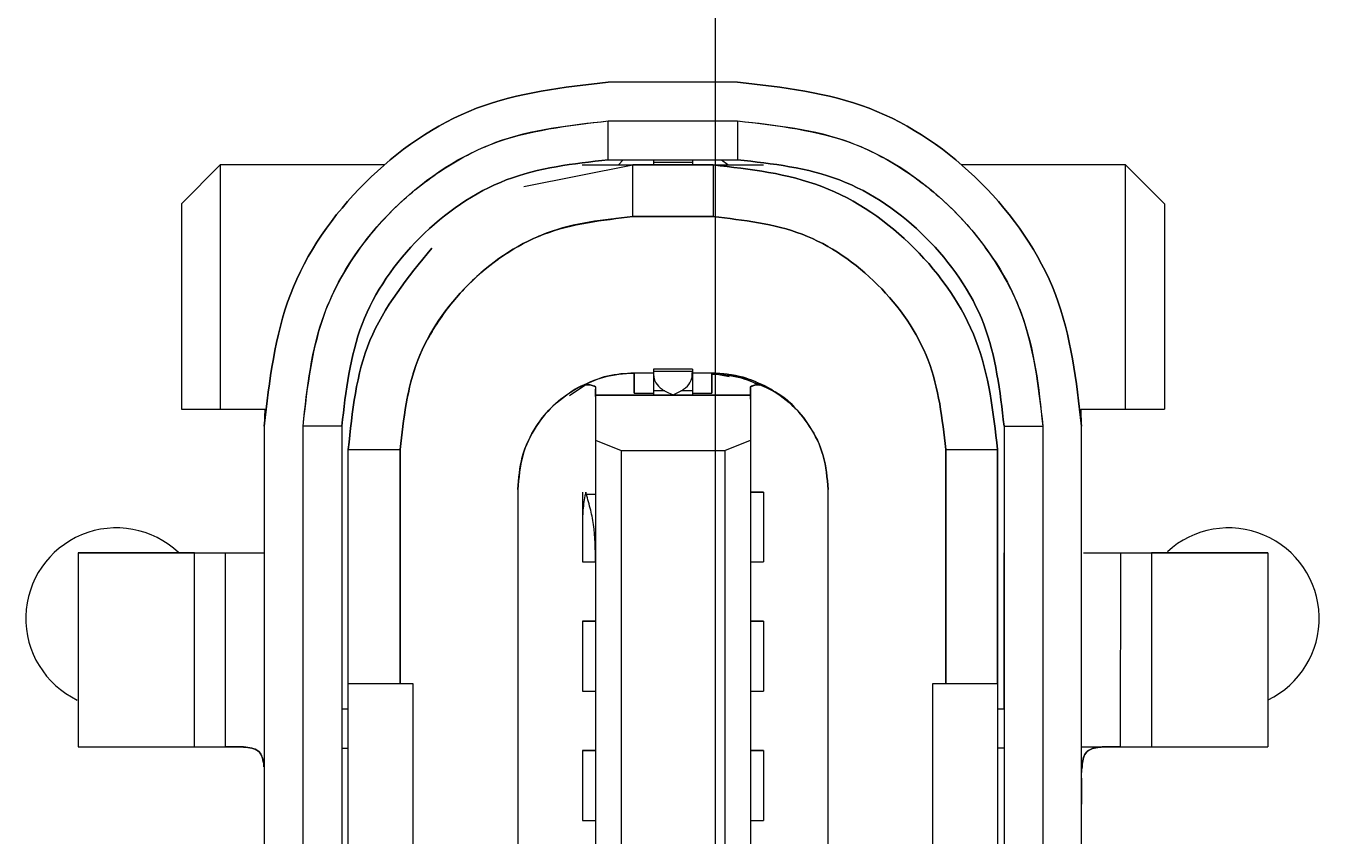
# Model space of a CAD drawing. Header units: millimetres. Extents: x -45 to 45, y -42.1 to 27.5.
# Drawn here: x -41.16 to -36.16, y -7.69 to -4.56 of the extents above; entities that cross this region are included whole.
import ezdxf

# ---------------------------------------------------------------- set-up
doc = ezdxf.new("R2010")
doc.units = ezdxf.units.MM
doc.linetypes.add('CENTERX2', pattern=[20.32, 12.7, -2.54, 2.54, -2.54])

msp = doc.modelspace()

# ---------------------------------------------------------------- linework, layer by layer
at = {"color": 7, "linetype": 'CENTERX2'}
msp.add_line((-38.5, 21), (-38.5, -21), dxfattribs=at)
at = {"color": 7, "linetype": 'Continuous', "lineweight": 25}
for p, q in [((-38.4133, -4.7762), (-38.9133, -4.7762)), ((-38.9133, -4.9262), (-38.4133, -4.9262)), ((-38.9133, -5.0762), (-38.9133, -4.9262)), ((-38.4133, -4.9262), (-38.4133, -5.0762)), ((-40.5633, -5.2462), (-40.4133, -5.0962)), ((-39.7786, -5.0962), (-40.4133, -5.0962)), ((-40.4133, -5.0962), (-40.4133, -6.0412)), ((-39.2392, -5.1799), (-38.8183, -5.0962)), ((-39.0138, -5.0962), (-38.3127, -5.0962)), ((-38.9133, -5.0762), (-38.4133, -5.0762)), ((-38.874, -5.0962), (-38.8558, -5.0762)), ((-38.8183, -5.2962), (-38.8183, -5.0959)), ((-38.5083, -5.0959), (-38.8183, -5.0959)), ((-38.7383, -5.0762), (-38.7383, -5.0959)), ((-38.5883, -5.0872), (-38.7383, -5.0872)), ((-38.5883, -5.0762), (-38.5883, -5.0959)), ((-38.5083, -5.0959), (-38.5083, -5.2962)), ((-38.4751, -5.0762), (-38.4507, -5.0946)), ((-36.9133, -5.0962), (-37.5479, -5.0962)), ((-36.9133, -6.0412), (-36.9133, -5.0962)), ((-36.9133, -5.0962), (-36.7633, -5.2462)), ((-40.5633, -5.2462), (-40.5633, -6.0412)), ((-36.7633, -5.2462), (-36.7633, -6.0412)), ((-38.8183, -5.2959), (-38.5083, -5.2959)), ((-38.5083, -5.2962), (-38.8183, -5.2962)), ((-38.5883, -5.8862), (-38.7383, -5.8862)), ((-38.7383, -5.8862), (-38.7383, -5.986)), ((-38.7383, -5.8933), (-38.5883, -5.8933)), ((-38.5883, -5.8862), (-38.5883, -5.986)), ((-39.0633, -5.9876), (-38.9966, -5.9434)), ((-38.7383, -5.9012), (-38.8133, -5.9012)), ((-38.5133, -5.9012), (-38.5883, -5.9012)), ((-38.5133, -5.9012), (-38.5133, -5.9067)), ((-38.5133, -5.9012), (-38.4453, -5.9149)), ((-38.9633, -5.9542), (-38.9633, -12.5062)), ((-38.6633, -5.9859), (-38.9633, -5.9862)), ((-38.9633, -5.9862), (-38.3633, -5.9862)), ((-38.8133, -5.9795), (-38.7383, -5.9795)), ((-38.6944, -5.9695), (-38.7383, -5.9695)), ((-38.3633, -5.9862), (-38.6633, -5.9859)), ((-38.5883, -5.9695), (-38.6323, -5.9695)), ((-38.5883, -5.9795), (-38.5133, -5.9795)), ((-38.3633, -5.9542), (-38.3633, -12.5062)), ((-40.5633, -6.0412), (-40.2417, -6.0412)), ((-40.2417, -6.0412), (-40.2432, -6.1049)), ((-37.0849, -6.0412), (-36.7633, -6.0412)), ((-37.0833, -6.1062), (-37.0849, -6.0412)), ((-40.2433, -6.1062), (-40.2433, -12.3862)), ((-40.0933, -12.3862), (-40.0933, -6.1062)), ((-39.9433, -6.1062), (-40.0933, -6.1062)), ((-39.9433, -6.1062), (-39.9433, -12.3862)), ((-37.3833, -6.1062), (-37.3833, -12.3862)), ((-37.3833, -6.1062), (-37.2333, -6.1062)), ((-37.2333, -6.1062), (-37.2333, -12.3862)), ((-37.0833, -12.3862), (-37.0833, -6.1062)), ((-39.9186, -6.1962), (-39.7183, -6.1962)), ((-39.9186, -7.1012), (-39.9186, -6.1962)), ((-39.9183, -12.2962), (-39.9183, -6.1962)), ((-39.7186, -6.1962), (-39.7186, -7.1012)), ((-39.7183, -6.1962), (-39.7183, -7.1012)), ((-38.9633, -6.1612), (-38.8633, -6.2012)), ((-38.4633, -6.2012), (-38.3633, -6.1612)), ((-37.6083, -7.1012), (-37.6083, -6.1962)), ((-37.6083, -6.1962), (-37.408, -6.1962)), ((-37.608, -6.1962), (-37.608, -7.1012)), ((-37.4083, -6.1962), (-37.4083, -12.2962)), ((-37.408, -7.1012), (-37.408, -6.1962)), ((-38.8633, -6.2012), (-38.4633, -6.2012)), ((-38.8633, -6.2012), (-38.8633, -12.2912)), ((-38.4633, -6.2012), (-38.4633, -12.2912)), ((-39.2633, -6.3512), (-39.2633, -12.1412)), ((-38.9633, -6.3712), (-39.002, -6.3712)), ((-38.3133, -6.3612), (-38.3133, -6.6312)), ((-38.0633, -12.1412), (-38.0633, -6.3512)), ((-40.9633, -6.5962), (-40.9633, -7.3462)), ((-40.5133, -6.5962), (-40.3933, -6.5962)), ((-40.5133, -7.3462), (-40.5133, -6.5962)), ((-40.3929, -7.3462), (-40.3933, -6.5962)), ((-37.3833, -7.2012), (-37.3833, -6.5962)), ((-37.0833, -7.3462), (-37.0833, -6.5962)), ((-36.9333, -6.5962), (-36.9341, -7.3462)), ((-36.9333, -6.5962), (-36.8133, -6.5962)), ((-36.8133, -6.5962), (-36.8133, -7.3462)), ((-36.3633, -6.5962), (-36.3633, -7.3462)), ((-39.0133, -6.8612), (-39.0133, -7.1312)), ((-38.3133, -6.8612), (-38.3133, -7.1312)), ((-39.9186, -7.1012), (-39.6683, -7.1012)), ((-39.6683, -7.1012), (-39.6683, -8.1012)), ((-37.6583, -8.1012), (-37.6583, -7.1012)), ((-37.6583, -7.1012), (-37.408, -7.1012)), ((-39.9183, -7.2012), (-39.9433, -7.2012)), ((-37.3833, -7.2012), (-37.4083, -7.2012)), ((-40.5133, -7.3462), (-40.3929, -7.3462)), ((-37.0832, -7.4665), (-37.0833, -7.3462)), ((-37.0815, -7.3462), (-36.8133, -7.3462)), ((-39.9433, -7.3512), (-39.9183, -7.3512)), ((-39.0133, -7.3612), (-39.0133, -7.6312)), ((-38.3133, -7.3612), (-38.3133, -7.6312)), ((-37.3833, -7.3512), (-37.4083, -7.3512))]:
    msp.add_line(p, q, dxfattribs=at)
for centre, start, end in [((-40.815, -6.85), 46.6579, 244.3941), ((-36.515, -6.85), 295.863, 132.596)]:
    msp.add_arc(centre, 0.35, start, end, dxfattribs=at)
for points in [[(-40.2433, -6.1062), (-40.2233, -5.9319), (-40.1833, -5.5833), (-39.8757, -5.1437), (-39.4361, -4.8361), (-39.0876, -4.7962), (-38.9133, -4.7762)], [(-40.2433, -6.1062), (-40.2233, -5.9319), (-40.1833, -5.5833), (-39.8757, -5.1437), (-39.4361, -4.8361), (-39.0876, -4.7962), (-38.9133, -4.7762)], [(-38.4133, -4.7762), (-38.239, -4.7962), (-37.8904, -4.8361), (-37.4508, -5.1437), (-37.1432, -5.5833), (-37.1033, -5.9319), (-37.0833, -6.1062)], [(-38.4133, -4.7762), (-38.239, -4.7962), (-37.8904, -4.8361), (-37.4508, -5.1437), (-37.1432, -5.5833), (-37.1033, -5.9319), (-37.0833, -6.1062)], [(-40.0933, -6.1062), (-40.0755, -5.9515), (-40.0401, -5.6423), (-39.7672, -5.2523), (-39.3771, -4.9794), (-39.0679, -4.9439), (-38.9133, -4.9262)], [(-40.0933, -6.1062), (-40.0755, -5.9515), (-40.0401, -5.6423), (-39.7672, -5.2523), (-39.3771, -4.9794), (-39.0679, -4.9439), (-38.9133, -4.9262)], [(-38.4133, -4.9262), (-38.2586, -4.9439), (-37.9494, -4.9794), (-37.5594, -5.2523), (-37.2865, -5.6423), (-37.251, -5.9515), (-37.2333, -6.1062)], [(-38.4133, -4.9262), (-38.2586, -4.9439), (-37.9494, -4.9794), (-37.5594, -5.2523), (-37.2865, -5.6423), (-37.251, -5.9515), (-37.2333, -6.1062)], [(-39.9433, -6.1062), (-39.9278, -5.9712), (-39.8968, -5.7013), (-39.6586, -5.3608), (-39.3182, -5.1226), (-39.0482, -5.0916), (-38.9133, -5.0762)], [(-39.9433, -6.1062), (-39.9278, -5.9712), (-39.8968, -5.7013), (-39.6586, -5.3608), (-39.3182, -5.1226), (-39.0482, -5.0916), (-38.9133, -5.0762)], [(-38.9133, -5.0762), (-39.0482, -5.0916), (-39.3182, -5.1226), (-39.6586, -5.3608), (-39.8968, -5.7013), (-39.9278, -5.9712), (-39.9433, -6.1062)], [(-38.5083, -5.0962), (-38.3641, -5.1127), (-38.0759, -5.1458), (-37.7123, -5.4001), (-37.4579, -5.7637), (-37.4248, -6.052), (-37.4083, -6.1962)], [(-38.4133, -5.0762), (-38.2783, -5.0916), (-38.0084, -5.1226), (-37.6679, -5.3608), (-37.4297, -5.7013), (-37.3988, -5.9712), (-37.3833, -6.1062)], [(-38.4133, -5.0762), (-38.2783, -5.0916), (-38.0084, -5.1226), (-37.6679, -5.3608), (-37.4297, -5.7013), (-37.3988, -5.9712), (-37.3833, -6.1062)], [(-37.3833, -6.1062), (-37.3988, -5.9712), (-37.4297, -5.7013), (-37.6679, -5.3608), (-38.0084, -5.1226), (-38.2783, -5.0916), (-38.4133, -5.0762)], [(-39.7183, -6.1962), (-39.7047, -6.0782), (-39.6777, -5.8424), (-39.4696, -5.5449), (-39.1721, -5.3367), (-38.9362, -5.3097), (-38.8183, -5.2962)], [(-38.8183, -5.2962), (-38.9362, -5.3097), (-39.1721, -5.3367), (-39.4696, -5.5449), (-39.6777, -5.8424), (-39.7047, -6.0782), (-39.7183, -6.1962)], [(-37.6083, -6.1962), (-37.6218, -6.0782), (-37.6489, -5.8424), (-37.857, -5.5449), (-38.1545, -5.3367), (-38.3903, -5.3097), (-38.5083, -5.2962)], [(-38.5083, -5.2962), (-38.3903, -5.3097), (-38.1545, -5.3367), (-37.857, -5.5449), (-37.6489, -5.8424), (-37.6218, -6.0782), (-37.6083, -6.1962)], [(-39.5961, -5.4183), (-39.6885, -5.532), (-39.8732, -5.7592), (-39.9033, -6.0505), (-39.9183, -6.1962)], [(-39.5961, -5.4183), (-39.6885, -5.532), (-39.8732, -5.7592), (-39.9033, -6.0505), (-39.9183, -6.1962)], [(-39.9183, -6.1962), (-39.9033, -6.0505), (-39.8732, -5.7592), (-39.6885, -5.532), (-39.5961, -5.4183)], [(-38.8133, -5.9012), (-38.8133, -5.9023), (-38.8133, -5.9045), (-38.8133, -5.9218), (-38.8133, -5.9472), (-38.8133, -5.9687), (-38.8133, -5.9795)], [(-38.8133, -5.9012), (-38.8133, -5.9023), (-38.8133, -5.9045), (-38.8133, -5.9218), (-38.8133, -5.9472), (-38.8133, -5.9687), (-38.8133, -5.9795)], [(-38.5133, -5.9795), (-38.5133, -5.9687), (-38.5133, -5.9472), (-38.5133, -5.9218), (-38.5133, -5.9045), (-38.5133, -5.9023), (-38.5133, -5.9012)], [(-38.3633, -6.3612), (-38.3489, -6.3612), (-38.32, -6.3612), (-38.3155, -6.3612), (-38.3133, -6.3612)], [(-38.3133, -6.3612), (-38.3155, -6.3612), (-38.32, -6.3612), (-38.3489, -6.3612), (-38.3633, -6.3612)], [(-38.3633, -6.3612), (-38.3487, -6.3612), (-38.3195, -6.3612), (-38.3154, -6.3612), (-38.3133, -6.3612)], [(-40.9633, -6.5962), (-40.9565, -6.5962), (-40.943, -6.5962), (-40.8389, -6.5962), (-40.6902, -6.5962), (-40.5722, -6.5962), (-40.5133, -6.5962)], [(-40.5133, -6.5962), (-40.5722, -6.5962), (-40.6902, -6.5962), (-40.8389, -6.5962), (-40.943, -6.5962), (-40.9565, -6.5962), (-40.9633, -6.5962)], [(-40.3933, -6.5962), (-40.3736, -6.5962), (-40.3343, -6.5962), (-40.2847, -6.5962), (-40.25, -6.5962), (-40.2455, -6.5962), (-40.2433, -6.5962)], [(-40.3933, -6.5962), (-40.3736, -6.5962), (-40.3343, -6.5962), (-40.2847, -6.5962), (-40.25, -6.5962), (-40.2455, -6.5962), (-40.2433, -6.5962)], [(-36.8133, -6.5962), (-36.7543, -6.5962), (-36.6364, -6.5962), (-36.4876, -6.5962), (-36.3836, -6.5962), (-36.37, -6.5962), (-36.3633, -6.5962)], [(-36.3633, -6.5962), (-36.37, -6.5962), (-36.3836, -6.5962), (-36.4876, -6.5962), (-36.6364, -6.5962), (-36.7543, -6.5962), (-36.8133, -6.5962)], [(-39.0133, -6.6312), (-39.011, -6.6312), (-39.0065, -6.6312), (-38.9777, -6.6312), (-38.9633, -6.6312)], [(-39.0133, -6.6312), (-39.011, -6.6312), (-39.0065, -6.6312), (-38.9777, -6.6312), (-38.9633, -6.6312)], [(-39.0133, -6.6312), (-39.0112, -6.6312), (-39.007, -6.6312), (-38.9779, -6.6312), (-38.9633, -6.6312)], [(-38.3633, -6.6312), (-38.3489, -6.6312), (-38.32, -6.6312), (-38.3155, -6.6312), (-38.3133, -6.6312)], [(-38.3633, -6.6312), (-38.3489, -6.6312), (-38.32, -6.6312), (-38.3155, -6.6312), (-38.3133, -6.6312)], [(-38.3633, -6.6312), (-38.3487, -6.6312), (-38.3195, -6.6312), (-38.3154, -6.6312), (-38.3133, -6.6312)], [(-39.0133, -6.8612), (-39.011, -6.8612), (-39.0065, -6.8612), (-38.9777, -6.8612), (-38.9633, -6.8612)], [(-38.9633, -6.8612), (-38.9777, -6.8612), (-39.0065, -6.8612), (-39.011, -6.8612), (-39.0133, -6.8612)], [(-39.0133, -6.8612), (-39.0112, -6.8612), (-39.007, -6.8612), (-38.9779, -6.8612), (-38.9633, -6.8612)], [(-38.3633, -6.8612), (-38.3489, -6.8612), (-38.32, -6.8612), (-38.3155, -6.8612), (-38.3133, -6.8612)], [(-38.3133, -6.8612), (-38.3155, -6.8612), (-38.32, -6.8612), (-38.3489, -6.8612), (-38.3633, -6.8612)], [(-38.3633, -6.8612), (-38.3487, -6.8612), (-38.3195, -6.8612), (-38.3154, -6.8612), (-38.3133, -6.8612)], [(-39.0133, -7.1312), (-39.011, -7.1312), (-39.0065, -7.1312), (-38.9777, -7.1312), (-38.9633, -7.1312)], [(-39.0133, -7.1312), (-39.011, -7.1312), (-39.0065, -7.1312), (-38.9777, -7.1312), (-38.9633, -7.1312)], [(-39.0133, -7.1312), (-39.0112, -7.1312), (-39.007, -7.1312), (-38.9779, -7.1312), (-38.9633, -7.1312)], [(-38.3633, -7.1312), (-38.3489, -7.1312), (-38.32, -7.1312), (-38.3155, -7.1312), (-38.3133, -7.1312)], [(-38.3633, -7.1312), (-38.3489, -7.1312), (-38.32, -7.1312), (-38.3155, -7.1312), (-38.3133, -7.1312)], [(-38.3633, -7.1312), (-38.3487, -7.1312), (-38.3195, -7.1312), (-38.3154, -7.1312), (-38.3133, -7.1312)], [(-40.9633, -7.3462), (-40.9565, -7.3462), (-40.943, -7.3462), (-40.8389, -7.3462), (-40.6902, -7.3462), (-40.5722, -7.3462), (-40.5133, -7.3462)], [(-40.9633, -7.3462), (-40.9565, -7.3462), (-40.943, -7.3462), (-40.8389, -7.3462), (-40.6902, -7.3462), (-40.5722, -7.3462), (-40.5133, -7.3462)], [(-40.9633, -7.3462), (-40.9563, -7.3462), (-40.9423, -7.3462), (-40.8392, -7.3462), (-40.6899, -7.3462), (-40.5721, -7.3462), (-40.5133, -7.3462)], [(-36.8133, -7.3462), (-36.7543, -7.3462), (-36.6364, -7.3462), (-36.4876, -7.3462), (-36.3836, -7.3462), (-36.37, -7.3462), (-36.3633, -7.3462)], [(-36.8133, -7.3462), (-36.7544, -7.3462), (-36.6367, -7.3462), (-36.4874, -7.3462), (-36.3842, -7.3462), (-36.3703, -7.3462), (-36.3633, -7.3462)], [(-36.8133, -7.3462), (-36.7543, -7.3462), (-36.6364, -7.3462), (-36.4876, -7.3462), (-36.3836, -7.3462), (-36.37, -7.3462), (-36.3633, -7.3462)], [(-39.0133, -7.3612), (-39.011, -7.3612), (-39.0065, -7.3612), (-38.9777, -7.3612), (-38.9633, -7.3612)], [(-38.9633, -7.3612), (-38.9777, -7.3612), (-39.0065, -7.3612), (-39.011, -7.3612), (-39.0133, -7.3612)], [(-39.0133, -7.3612), (-39.0112, -7.3612), (-39.007, -7.3612), (-38.9779, -7.3612), (-38.9633, -7.3612)], [(-38.3633, -7.3612), (-38.3489, -7.3612), (-38.32, -7.3612), (-38.3155, -7.3612), (-38.3133, -7.3612)], [(-38.3133, -7.3612), (-38.3155, -7.3612), (-38.32, -7.3612), (-38.3489, -7.3612), (-38.3633, -7.3612)], [(-38.3633, -7.3612), (-38.3487, -7.3612), (-38.3195, -7.3612), (-38.3154, -7.3612), (-38.3133, -7.3612)], [(-37.0833, -7.4675), (-37.0833, -7.4869), (-37.0833, -7.5258), (-37.0833, -7.5545), (-37.0833, -7.5689)], [(-39.0133, -7.6312), (-39.011, -7.6312), (-39.0065, -7.6312), (-38.9777, -7.6312), (-38.9633, -7.6312)], [(-39.0133, -7.6312), (-39.011, -7.6312), (-39.0065, -7.6312), (-38.9777, -7.6312), (-38.9633, -7.6312)], [(-39.0133, -7.6312), (-39.0112, -7.6312), (-39.007, -7.6312), (-38.9779, -7.6312), (-38.9633, -7.6312)], [(-38.3633, -7.6312), (-38.3489, -7.6312), (-38.32, -7.6312), (-38.3155, -7.6312), (-38.3133, -7.6312)], [(-38.3633, -7.6312), (-38.3489, -7.6312), (-38.32, -7.6312), (-38.3155, -7.6312), (-38.3133, -7.6312)], [(-38.3633, -7.6312), (-38.3487, -7.6312), (-38.3195, -7.6312), (-38.3154, -7.6312), (-38.3133, -7.6312)]]:
    msp.add_open_spline(points, degree=3, dxfattribs=at)
for points, knots in [([(-38.9133, -4.7762), (-39.0876, -4.7962), (-39.4361, -4.8361), (-39.8757, -5.1437), (-40.1833, -5.5833), (-40.2233, -5.9319), (-40.2433, -6.1062)], [0, 0, 0, 0, 0.25, 0.5, 0.75, 1, 1, 1, 1]), ([(-37.0833, -6.1062), (-37.1033, -5.9319), (-37.1432, -5.5833), (-37.4508, -5.1437), (-37.8904, -4.8361), (-38.239, -4.7962), (-38.4133, -4.7762)], [0, 0, 0, 0, 0.25, 0.5, 0.75, 1, 1, 1, 1]), ([(-40.0933, -6.1062), (-40.0774, -5.9578), (-40.053, -5.729), (-39.9062, -5.454), (-39.754, -5.2664), (-39.5661, -5.1136), (-39.2911, -4.9665), (-39.0617, -4.942), (-38.9133, -4.9262)], [0, 0, 0, 0, 0.2394436, 0.3691903, 0.4999999, 0.6296986, 0.7605566, 1, 1, 1, 1]), ([(-38.4133, -4.9262), (-38.2649, -4.942), (-38.0361, -4.9664), (-37.7611, -5.1132), (-37.5735, -5.2654), (-37.4207, -5.4534), (-37.2736, -5.7283), (-37.2491, -5.9578), (-37.2333, -6.1062)], [0, 0, 0, 0, 0.239444, 0.36919, 0.5, 0.629699, 0.760557, 1, 1, 1, 1]), ([(-37.4083, -6.1962), (-37.4248, -6.052), (-37.4579, -5.7637), (-37.7123, -5.4001), (-38.0759, -5.1458), (-38.3641, -5.1127), (-38.5083, -5.0962)], [0, 0, 0, 0, 0.25, 0.5, 0.75, 1, 1, 1, 1]), ([(-37.4083, -6.1962), (-37.4248, -6.052), (-37.4579, -5.7637), (-37.7123, -5.4001), (-38.0759, -5.1458), (-38.3641, -5.1127), (-38.5083, -5.0962)], [0, 0, 0, 0, 0.25, 0.5, 0.75, 1, 1, 1, 1]), ([(-38.8183, -5.2962), (-38.9315, -5.3082), (-39.1059, -5.3269), (-39.3157, -5.4388), (-39.4587, -5.5548), (-39.5752, -5.6982), (-39.6875, -5.9079), (-39.7062, -6.083), (-39.7183, -6.1962)], [0, 0, 0, 0, 0.239444, 0.369027, 0.5, 0.62952, 0.760556, 1, 1, 1, 1]), ([(-37.6083, -6.1962), (-37.6218, -6.0782), (-37.6489, -5.8424), (-37.857, -5.5449), (-38.1545, -5.3367), (-38.3903, -5.3097), (-38.5083, -5.2962)], [0, 0, 0, 0, 0.25, 0.5, 0.75, 1, 1, 1, 1]), ([(-38.7383, -5.8933), (-38.7381, -5.9089), (-38.7378, -5.9331), (-38.708, -5.965), (-38.6784, -5.9788), (-38.6633, -5.9859)], [0, 0, 0, 0, 0.467467, 0.728306, 1, 1, 1, 1]), ([(-38.6633, -5.9859), (-38.6484, -5.9789), (-38.619, -5.965), (-38.5886, -5.9332), (-38.5884, -5.9089), (-38.5883, -5.8933)], [0, 0, 0, 0, 0.268464, 0.532433, 1, 1, 1, 1]), ([(-39.0299, -5.9567), (-38.9972, -5.9413), (-38.9288, -5.909), (-38.8529, -5.9038), (-38.8133, -5.9012)], [0, 0, 0, 0, 0.477823, 1, 1, 1, 1]), ([(-38.9633, -5.9542), (-38.9685, -5.9518), (-38.9789, -5.947), (-39.0019, -5.9448), (-39.0185, -5.9519), (-39.0299, -5.9567)], [0, 0, 0, 0, 0.2409671, 0.4815263, 1, 1, 1, 1]), ([(-39.0299, -5.9567), (-39.0166, -5.9514), (-38.9997, -5.9445), (-38.9773, -5.9474), (-38.9686, -5.9516), (-38.9633, -5.9542)], [0, 0, 0, 0, 0.587139, 0.743736, 1, 1, 1, 1]), ([(-38.9633, -5.9542), (-38.9685, -5.9518), (-38.9789, -5.947), (-39.0019, -5.9448), (-39.0185, -5.9519), (-39.0299, -5.9567)], [0, 0, 0, 0, 0.2409671, 0.4815263, 1, 1, 1, 1]), ([(-38.8133, -5.9012), (-38.8481, -5.9031), (-38.918, -5.9068), (-38.9813, -5.9358), (-39.0131, -5.9503)], [0, 0, 0, 0, 0.498275, 1, 1, 1, 1]), ([(-39.0047, -5.9466), (-38.9802, -5.9353), (-38.9199, -5.9074), (-38.853, -5.9035), (-38.8133, -5.9012)], [0, 0, 0, 0, 0.4060665, 1, 1, 1, 1]), ([(-38.8133, -5.9795), (-38.8133, -5.969), (-38.8133, -5.9475), (-38.8133, -5.9217), (-38.8133, -5.9044), (-38.8133, -5.9022), (-38.8133, -5.9012)], [0, 0, 0, 0, 0.242717, 0.5, 0.757283, 1, 1, 1, 1]), ([(-38.2966, -5.9567), (-38.3293, -5.9413), (-38.3977, -5.909), (-38.4736, -5.9038), (-38.5133, -5.9012)], [0, 0, 0, 0, 0.477753, 1, 1, 1, 1]), ([(-38.5133, -5.9012), (-38.4736, -5.9038), (-38.3977, -5.909), (-38.3293, -5.9413), (-38.2966, -5.9567)], [0, 0, 0, 0, 0.522247, 1, 1, 1, 1]), ([(-38.2966, -5.9567), (-38.328, -5.9418), (-38.3962, -5.9094), (-38.4722, -5.904), (-38.5133, -5.9012)], [0, 0, 0, 0, 0.459022, 1, 1, 1, 1]), ([(-38.3253, -5.9494), (-38.3513, -5.9381), (-38.4111, -5.9123), (-38.4764, -5.9086), (-38.5133, -5.9065)], [0, 0, 0, 0, 0.434656, 1, 1, 1, 1]), ([(-38.3269, -5.9488), (-38.3524, -5.9378), (-38.4116, -5.9123), (-38.4764, -5.9086), (-38.5133, -5.9065)], [0, 0, 0, 0, 0.42972, 1, 1, 1, 1]), ([(-38.5133, -5.9065), (-38.5133, -5.9114), (-38.5133, -5.9211), (-38.5133, -5.9476), (-38.5133, -5.9691), (-38.5133, -5.9795)], [0, 0, 0, 0, 0.339186, 0.679218, 1, 1, 1, 1]), ([(-38.5133, -5.9067), (-38.5133, -5.9067), (-38.5133, -5.9086), (-38.5133, -5.9225), (-38.5133, -5.947), (-38.5133, -5.9687), (-38.5133, -5.9795)], [0, 0, 0, 0, 0.00878, 0.339187, 0.669593, 1, 1, 1, 1]), ([(-38.3633, -5.9542), (-38.3545, -5.9506), (-38.3396, -5.9443), (-38.3164, -5.9476), (-38.3033, -5.9536), (-38.2966, -5.9567)], [0, 0, 0, 0, 0.410487, 0.698209, 1, 1, 1, 1]), ([(-38.3633, -5.9542), (-38.3581, -5.9518), (-38.3477, -5.947), (-38.3247, -5.9448), (-38.308, -5.9519), (-38.2966, -5.9567)], [0, 0, 0, 0, 0.240971, 0.481532, 1, 1, 1, 1]), ([(-38.2966, -5.9567), (-38.308, -5.9519), (-38.3247, -5.9448), (-38.3477, -5.947), (-38.3581, -5.9518), (-38.3633, -5.9542)], [0, 0, 0, 0, 0.518468, 0.759029, 1, 1, 1, 1]), ([(-38.3207, -5.9495), (-38.2722, -5.9707), (-38.2206, -5.9933), (-38.1914, -6.0384), (-38.1896, -6.0412)], [0, 0, 0, 0, 0.938749, 1, 1, 1, 1]), ([(-39.0299, -5.9567), (-39.0598, -5.9763), (-39.1195, -6.0153), (-39.1951, -6.1034), (-39.2514, -6.2176), (-39.2593, -6.3067), (-39.2633, -6.3512)], [0, 0, 0, 0, 0.25086, 0.501039, 0.750827, 1, 1, 1, 1]), ([(-39.2633, -6.3512), (-39.2597, -6.3086), (-39.2523, -6.22), (-39.1975, -6.1083), (-39.1226, -6.0165), (-39.0627, -5.9779), (-39.0299, -5.9567)], [0, 0, 0, 0, 0.239346, 0.498345, 0.72479, 1, 1, 1, 1]), ([(-39.0299, -5.9567), (-39.0598, -5.9763), (-39.1195, -6.0153), (-39.1951, -6.1034), (-39.2514, -6.2176), (-39.2593, -6.3067), (-39.2633, -6.3512)], [0, 0, 0, 0, 0.25086, 0.501039, 0.750827, 1, 1, 1, 1]), ([(-38.9633, -5.9542), (-38.9633, -5.9613), (-38.9635, -5.9754), (-38.9633, -5.9933), (-38.9633, -6.0022)], [0, 0, 0, 0, 0.501408, 1, 1, 1, 1]), ([(-38.3633, -6.0026), (-38.3632, -5.9936), (-38.3631, -5.9756), (-38.3632, -5.9613), (-38.3633, -5.9542)], [0, 0, 0, 0, 0.498653, 1, 1, 1, 1]), ([(-38.0633, -6.3512), (-38.0671, -6.3065), (-38.0748, -6.217), (-38.1321, -6.1035), (-38.2067, -6.0139), (-38.2667, -5.9758), (-38.2966, -5.9567)], [0, 0, 0, 0, 0.249682, 0.500115, 0.749962, 1, 1, 1, 1]), ([(-38.2966, -5.9567), (-38.2645, -5.9774), (-38.2049, -6.0157), (-38.1308, -6.1058), (-38.0749, -6.2181), (-38.0671, -6.3067), (-38.0633, -6.3512)], [0, 0, 0, 0, 0.269664, 0.500688, 0.749429, 1, 1, 1, 1]), ([(-38.0633, -6.3512), (-38.0671, -6.3065), (-38.0748, -6.217), (-38.1321, -6.1035), (-38.2067, -6.0139), (-38.2667, -5.9758), (-38.2966, -5.9567)], [0, 0, 0, 0, 0.249682, 0.500115, 0.749962, 1, 1, 1, 1]), ([(-39.0004, -6.3612), (-39.0044, -6.3814), (-39.012, -6.4199), (-39.0135, -6.5108), (-39.0134, -6.5825), (-39.0133, -6.6312)], [0, 0, 0, 0, 0.262853, 0.499301, 1, 1, 1, 1]), ([(-39.0004, -6.3612), (-39.0044, -6.3814), (-39.012, -6.4199), (-39.0135, -6.5108), (-39.0134, -6.5825), (-39.0133, -6.6312)], [0, 0, 0, 0, 0.262853, 0.499301, 1, 1, 1, 1]), ([(-39.0133, -6.3612), (-39.0133, -6.3817), (-39.0133, -6.4228), (-39.0133, -6.5152), (-39.0133, -6.5858), (-39.0133, -6.6312)], [0, 0, 0, 0, 0.262734, 0.526689, 1, 1, 1, 1]), ([(-38.9633, -6.6312), (-38.9631, -6.5825), (-38.9629, -6.5108), (-38.9836, -6.4199), (-38.9946, -6.3814), (-39.0004, -6.3612)], [0, 0, 0, 0, 0.500698, 0.737109, 1, 1, 1, 1]), ([(-40.9633, -6.5962), (-40.9563, -6.5962), (-40.9423, -6.5962), (-40.8393, -6.5962), (-40.7145, -6.5962), (-40.602, -6.5962), (-40.543, -6.5962), (-40.5133, -6.5962)], [0, 0, 0, 0, 0.2496719, 0.4993438, 0.7490156, 0.8733197, 1, 1, 1, 1]), ([(-40.3933, -6.5962), (-40.3738, -6.5962), (-40.3344, -6.5962), (-40.293, -6.5962), (-40.2674, -6.5962), (-40.2479, -6.5962), (-40.2452, -6.5962), (-40.2433, -6.5962)], [0, 0, 0, 0, 0.2465711, 0.4988561, 0.6251083, 0.747332, 1, 1, 1, 1]), ([(-37.0765, -6.5962), (-37.0753, -6.5962), (-37.0713, -6.5962), (-37.0412, -6.5962), (-36.9923, -6.5962), (-36.953, -6.5962), (-36.9333, -6.5962)], [0, 0, 0, 0, 0.120324, 0.413549, 0.706775, 1, 1, 1, 1]), ([(-37.0765, -6.5962), (-37.0753, -6.5962), (-37.0713, -6.5962), (-37.0412, -6.5962), (-36.9923, -6.5962), (-36.953, -6.5962), (-36.9333, -6.5962)], [0, 0, 0, 0, 0.120324, 0.413549, 0.706775, 1, 1, 1, 1]), ([(-37.0762, -6.5962), (-37.0752, -6.5962), (-37.0713, -6.5962), (-37.0469, -6.5962), (-37.0177, -6.5962), (-36.9829, -6.5962), (-36.9532, -6.5962), (-36.9333, -6.5962)], [0, 0, 0, 0, 0.104991, 0.404685, 0.554657, 0.699852, 1, 1, 1, 1]), ([(-36.8133, -6.5962), (-36.7545, -6.5962), (-36.637, -6.5962), (-36.4863, -6.5962), (-36.4048, -6.5962), (-36.368, -6.5962), (-36.3649, -6.5962), (-36.3633, -6.5962)], [0, 0, 0, 0, 0.249672, 0.499344, 0.749016, 0.87332, 1, 1, 1, 1]), ([(-40.2445, -7.4244), (-40.2446, -7.4231), (-40.2451, -7.4085), (-40.25, -7.3871), (-40.2616, -7.3647), (-40.2834, -7.3524), (-40.3147, -7.3473), (-40.3519, -7.3461), (-40.3792, -7.3461), (-40.3929, -7.3462)], [0, 0, 0, 0, 0.017332, 0.198847, 0.347135, 0.499512, 0.661151, 0.830411, 1, 1, 1, 1]), ([(-40.3929, -7.3462), (-40.3792, -7.3461), (-40.3519, -7.3461), (-40.3147, -7.3473), (-40.2834, -7.3524), (-40.2616, -7.3647), (-40.25, -7.3871), (-40.2451, -7.4085), (-40.2446, -7.4231), (-40.2445, -7.4244)], [0, 0, 0, 0, 0.169589, 0.338849, 0.500488, 0.652865, 0.801153, 0.982668, 1, 1, 1, 1]), ([(-40.2465, -7.4086), (-40.2476, -7.4008), (-40.2502, -7.383), (-40.262, -7.365), (-40.284, -7.3533), (-40.3121, -7.3474), (-40.3492, -7.3462), (-40.3757, -7.3462), (-40.3929, -7.3462)], [0, 0, 0, 0, 0.128884, 0.291246, 0.453653, 0.647546, 0.770685, 1, 1, 1, 1]), ([(-37.0824, -7.4315), (-37.0816, -7.4208), (-37.0799, -7.4), (-37.0721, -7.3756), (-37.0577, -7.3594), (-37.035, -7.3509), (-37.0081, -7.3469), (-36.9736, -7.3462), (-36.9495, -7.3462), (-36.9341, -7.3462)], [0, 0, 0, 0, 0.148249, 0.28688, 0.421962, 0.552186, 0.712365, 0.815314, 1, 1, 1, 1]), ([(-37.0824, -7.4462), (-37.0822, -7.439), (-37.0817, -7.4205), (-37.0783, -7.3959), (-37.0703, -7.3742), (-37.0568, -7.3591), (-37.0364, -7.3505), (-37.0079, -7.347), (-36.9731, -7.3462), (-36.9475, -7.3462), (-36.9341, -7.3462)], [0, 0, 0, 0, 0.085095, 0.216615, 0.343046, 0.456818, 0.584056, 0.71122, 0.847371, 1, 1, 1, 1]), ([(-36.9341, -7.3462), (-36.9495, -7.3462), (-36.9736, -7.3462), (-37.0081, -7.3469), (-37.035, -7.3509), (-37.0577, -7.3594), (-37.0721, -7.3756), (-37.0799, -7.4), (-37.0816, -7.4208), (-37.0824, -7.4315)], [0, 0, 0, 0, 0.184686, 0.287635, 0.447814, 0.578038, 0.71312, 0.851751, 1, 1, 1, 1])]:
    msp.add_open_spline(points, degree=3, knots=knots, dxfattribs=at)

doc.saveas('drawing.dxf')
